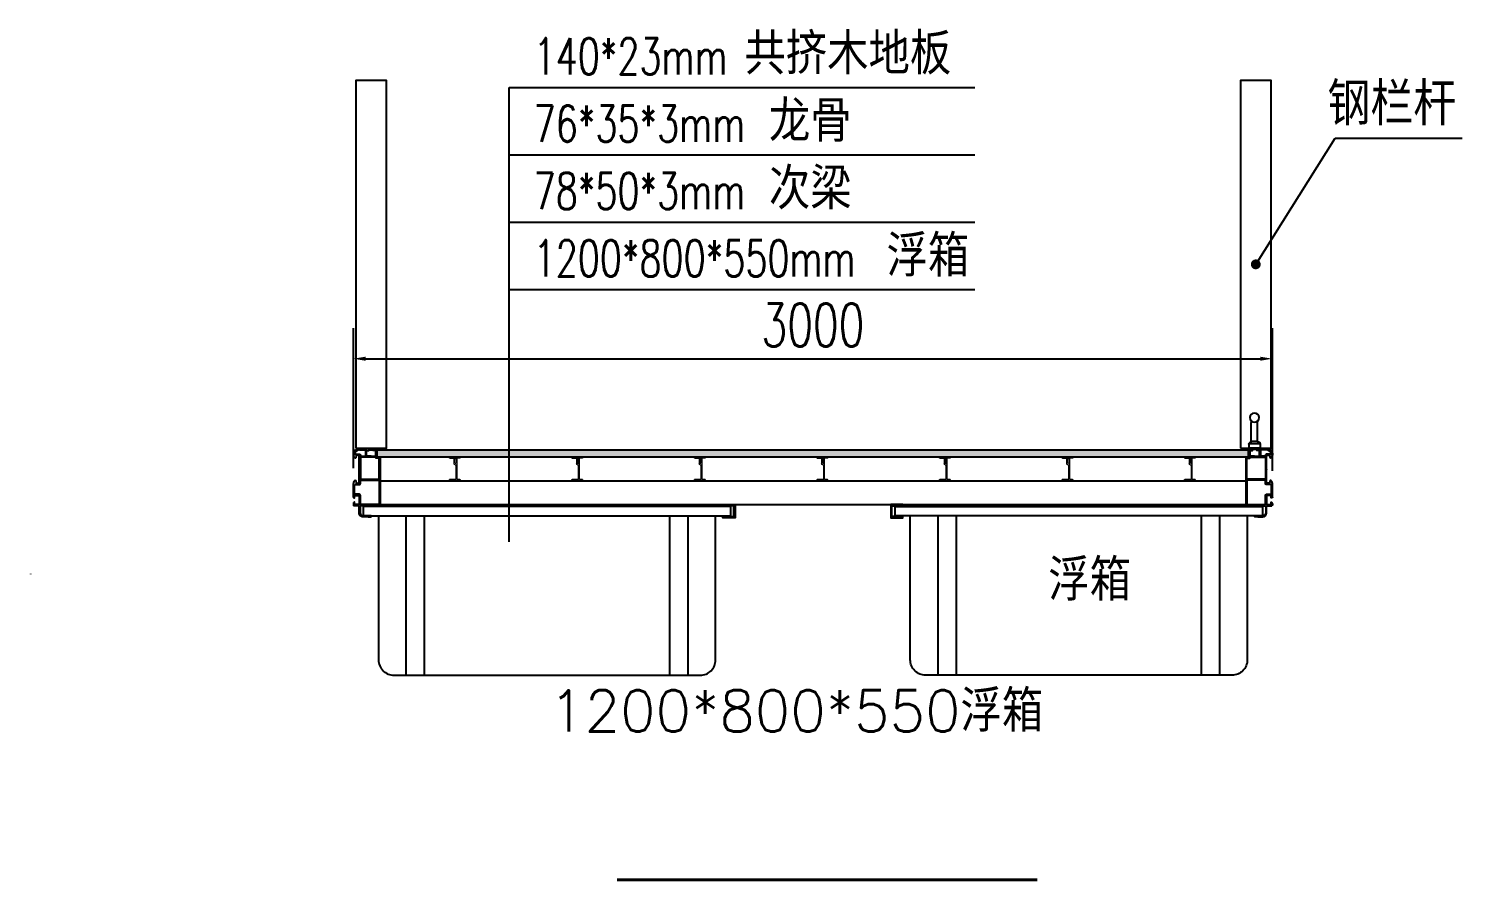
# Model space of a CAD drawing. Extents: x 36536 to 186646, y -14883 to 106449.
# Drawn here: x 161272 to 165951, y 26017 to 28799 of the extents above; entities that cross this region are included whole.
import ezdxf

# ---------------------------------------------------------------- set-up
doc = ezdxf.new("R2010")
doc.units = 0
doc.header["$LTSCALE"] = 1000
doc.header["$MEASUREMENT"] = 0
for name, color, linetype in [('DIM_LEAD', 3, 'Continuous'), ('DIM_SYMB', 3, 'Continuous'), ('PUB_TEXT', 7, 'Continuous'), ('W-_ANTICOLLISION防撞措施', 6, 'Continuous'), ('W-bridge approach引桥', 4, 'Continuous'), ('W-PLASTIC_RAILINGS塑木栏杆', 6, 'Continuous'), ('W-STEEL_KEEL钢龙骨', 5, 'Continuous'), ('W-WOOD_FLOOR木地板', 30, 'Continuous'), ('尺寸', 6, 'Continuous'), ('浮箱U槽', 5, 'Continuous')]:
    doc.layers.add(name, color=color, linetype=linetype)
doc.layers.add('结构', color=52, linetype='Continuous', lineweight=18)
doc.styles.add('_TCH_DIM', font='SIMPLEX.shx', dxfattribs={"width": 0.7, "bigfont": 'hztxt.shx'})
doc.styles.get("Standard").update_dxf_attribs({"font": 'simplex.shx', "width": 0.8, "bigfont": 'hztxt.shx'})
doc.styles.add('STANDARD_T3', font='simplex.shx', dxfattribs={"width": 0.7, "bigfont": 'hztxt.shx'})
doc.dimstyles.new('W&&40', dxfattribs={"dimtxt": 140, "dimasz": 40, "dimexe": 100, "dimexo": 120, "dimgap": 40, "dimtad": 1, "dimdec": 0, "dimzin": 0, "dimdsep": 46, "dimtxsty": 'STANDARD_T3', "dimcen": 0.09, "dimclrd": 1, "dimclre": 1, "dimclrt": 7, "dimazin": 2, "dimtfac": 1, "dimtdec": 0, "dimtix": 1, "dimtmove": 2, "dimatfit": 3, "dimfxl": 100, "dimtolj": 1, "dimtzin": 0, "dimarcsym": 0})

# ---------------------------------------------------------------- blocks, each defined once
blk = doc.blocks.new('0102')
at = {"color": 5, "lineweight": -3}
for p, q in [((-1521474.8, 1202748.6), (-1521474.8, 1203268.6)), ((-1521414.8, 1202748.6), (-1521414.8, 1203268.6)), ((-1520614.8, 1203268.6), (-1520614.8, 1202748.6)), ((-1520554.8, 1203268.6), (-1520554.8, 1202748.6))]:
    blk.add_line(p, q, dxfattribs=at)
at = {"color": 5}
blk.add_lwpolyline([(-1521614.8, 1203298.6), (-1521614.8, 1203268.6), (-1521564.8, 1203268.6), (-1520464.8, 1203268.5), (-1520414.8, 1203268.6), (-1520414.8, 1203298.6)], close=True, dxfattribs=at)
at = {"color": 5, "lineweight": -3}
blk.add_lwpolyline([(-1521564.8, 1203268.6), (-1521564.8, 1202798.6, 0.414214), (-1521514.8, 1202748.6), (-1520514.8, 1202748.6, 0.414214), (-1520464.8, 1202798.6), (-1520464.8, 1203268.6)], format="xyb", dxfattribs=at)
blk = doc.blocks.new('*D534')
at = {"layer": 'Defpoints', "color": 0, "transparency": 16777216}
for p in [(165331.6, 27721.9), (162331.6, 27244.3), (165331.6, 27236.1)]:
    blk.add_point(p, dxfattribs=at)
at = {"layer": 'W-WOOD_FLOOR木地板', "color": 1, "lineweight": -2, "transparency": 16777216}
for p, q in [((162331.6, 27364.3), (162331.6, 27821.9)), ((165331.6, 27356.1), (165331.6, 27821.9)), ((162371.6, 27721.9), (165291.6, 27721.9))]:
    blk.add_line(p, q, dxfattribs=at)
at = {"layer": 'W-WOOD_FLOOR木地板', "color": 1, "transparency": 16777216}
for points in [[(162371.6, 27728.6), (162371.6, 27715.3), (162331.6, 27721.9)], [(165291.6, 27728.6), (165291.6, 27715.3), (165331.6, 27721.9)]]:
    blk.add_solid(points, dxfattribs=at)
at = {"layer": 'W-WOOD_FLOOR木地板', "color": 7, "transparency": 16777216, "insert": (163831.6, 27831.9), "char_height": 140, "attachment_point": 5, "style": 'STANDARD_T3'}
blk.add_mtext('\\A1;3000', dxfattribs=at)
blk = doc.blocks.new('$matou$00000085')
at = {"color": 0, "lineweight": 5}
for p, q in [((-17.5, 36, 0), (-17.5, 37, 0)), ((-4.3, 33.6, 0), (-4.3, 35, 0)), ((-1.2, 13.2, 0), (-3.5, 13.2, 0))]:
    blk.add_line(p, q, dxfattribs=at)
at = {"color": 0, "lineweight": 0, "ltscale": 0.5}
blk.add_arc((-1.5, 17.2, 0), 4.07, 274.7282, 349.8472, dxfattribs=at)
at = {"layer": '结构', "color": 0, "linetype": 'ByBlock', "lineweight": 0, "ltscale": 0.5}
for p, q in [((-7.2, 38, 0), (-16.5, 38, 0)), ((-16.5, 35, 0), (-8.5, 35, 0)), ((-7.5, -34, 0), (-7.5, 34, 0)), ((-4.7, 33.3, 0), (-4.3, 33.6, 0)), ((-4.3, 33.1, 0), (-4.7, 33.3, 0)), ((-4.7, 31.5, 0), (-4.3, 31.7, 0)), ((-4.3, 31.2, 0), (-4.7, 31.5, 0)), ((-4.3, 31, 0), (-4.7, 30.8, 0)), ((-4.7, 30.8, 0), (-4.3, 30.5, 0)), ((-4.3, 29.2, 0), (-4.7, 29, 0)), ((-4.7, 29, 0), (-4.3, 28.7, 0)), ((-4.3, 27.4, 0), (-4.7, 27.2, 0)), ((-4.7, 27.2, 0), (-4.3, 26.9, 0)), ((-4.3, 25.6, 0), (-4.7, 25.4, 0)), ((-4.7, 25.4, 0), (-4.3, 25.1, 0)), ((-4.3, 23.8, 0), (-4.7, 23.6, 0)), ((-4.7, 23.6, 0), (-4.3, 23.3, 0)), ((-4.3, 22, 0), (-4.7, 21.8, 0)), ((-4.7, 21.8, 0), (-4.3, 21.5, 0)), ((-4.3, 20.2, 0), (-4.7, 20, 0)), ((-4.7, 20, 0), (-4.3, 19.7, 0)), ((-4.5, -34, 0), (-4.5, 12.2, 0)), ((-4.3, 31.7, 0), (-4.3, 33.1, 0)), ((-4.3, 31.3, 0), (-4.3, 31, 0)), ((-4.3, 30.5, 0), (-4.3, 29.2, 0)), ((-4.3, 28.7, 0), (-4.3, 27.4, 0)), ((-4.3, 26.9, 0), (-4.3, 25.6, 0)), ((-4.3, 25.1, 0), (-4.3, 23.8, 0)), ((-4.3, 23.3, 0), (-4.3, 22, 0)), ((-4.3, 21.5, 0), (-4.3, 20.2, 0)), ((-4.3, 19.7, 0), (-4.3, 19.2, 0)), ((-0.7, 33.6, 0), (-0.7, 35, 0)), ((-0.3, 33.3, 0), (-0.7, 33.6, 0)), ((-0.7, 33.1, 0), (-0.3, 33.3, 0)), ((-0.7, 31.7, 0), (-0.7, 33.1, 0)), ((-0.3, 31.5, 0), (-0.7, 31.7, 0)), ((-0.7, 31.2, 0), (-0.3, 31.5, 0)), ((-0.7, 29.9, 0), (-0.7, 31.2, 0)), ((-0.3, 29.7, 0), (-0.7, 29.9, 0)), ((-0.7, 29.4, 0), (-0.3, 29.7, 0)), ((-0.7, 28.1, 0), (-0.7, 29.4, 0)), ((-0.3, 27.9, 0), (-0.7, 28.1, 0)), ((-0.7, 27.6, 0), (-0.3, 27.9, 0)), ((-0.7, 26.3, 0), (-0.7, 27.6, 0)), ((-0.3, 26.1, 0), (-0.7, 26.3, 0)), ((-0.7, 25.8, 0), (-0.3, 26.1, 0)), ((-0.7, 24.5, 0), (-0.7, 25.8, 0)), ((-0.3, 24.3, 0), (-0.7, 24.5, 0)), ((-0.7, 24, 0), (-0.3, 24.3, 0)), ((-0.7, 22.7, 0), (-0.7, 24, 0)), ((-0.3, 22.5, 0), (-0.7, 22.7, 0)), ((-0.7, 22.2, 0), (-0.3, 22.5, 0)), ((-0.7, 22.2, 0), (-0.7, 22.2, 0)), ((-0.7, 21, 0), (-0.7, 22.2, 0)), ((-0.3, 20.7, 0), (-0.7, 21, 0)), ((-0.7, 20.5, 0), (-0.3, 20.7, 0)), ((-0.7, 19.2, 0), (-0.7, 20.5, 0)), ((2.2, 38, 0), (16.5, 38, 0)), ((2.5, 34, 0), (2.5, 16.5, 0)), ((16.5, 35, 0), (3.5, 35, 0)), ((17.5, 37, 0), (17.5, 36, 0)), ((-17.5, -37.5, 0), (-17.5, -35.5, 0)), ((-17, -35, 0), (-8.5, -35, 0)), ((17, -38, 0), (-17, -38, 0)), ((-3.5, -35, 0), (17, -35, 0)), ((17.5, -35.5, 0), (17.5, -37.5, 0))]:
    blk.add_line(p, q, dxfattribs=at)
for centre, radius, start, end in [((-16.5, 37, 0), 1, 90, 180), ((-16.5, 36, 0), 1, 180, 270), ((-8.5, 34, 0), 1, 0, 90), ((-7.2, 35, 0), 3, 0, 90.0017), ((-3.5, 12.2, 0), 1, 90, 180), ((-2.5, 19.2, 0), 1.75, 180, 0), ((2.2, 35, 0), 3, 89.9983, 180), ((3.5, 34, 0), 1, 90, 180), ((16.5, 37, 0), 1, 0, 90), ((16.5, 36, 0), 1, 270, 360), ((-17, -35.5, 0), 0.5, 90, 180), ((-17, -37.5, 0), 0.5, 180, 270), ((-8.5, -34, 0), 1, 270, 0), ((-3.5, -34, 0), 1, 180, 270), ((17, -35.5, 0), 0.5, 0, 90), ((17, -37.5, 0), 0.5, 270, 0)]:
    blk.add_arc(centre, radius, start, end, dxfattribs=at)
blk = doc.blocks.new('*U532')
at = {"layer": 'W-STEEL_KEEL钢龙骨', "yscale": -1, "rotation": 180}
blk.add_blockref('$matou$00000085', (0, 0, 0), dxfattribs=at)
blk = doc.blocks.new('*U533')
at = {"layer": '浮箱U槽', "color": 0, "linetype": 'ByBlock', "lineweight": -2, "transparency": 16777216}
for p in [(-2400, 0), (-2000, 0), (-1600, 0), (-1200, 0), (-800, 0), (-400, 0), (0, 0)]:
    blk.add_blockref('*U532', p, dxfattribs=at)
blk = doc.blocks.new('asfdsgfdgh')
at = {"color": 3, "lineweight": -3}
for p, q in [((154131.4, 29950.8), (154129.1, 29950.8)), ((154134.2, 29950.2), (154134.5, 29950.7)), ((154134.7, 29921.2), (154134.7, 29883.6)), ((154135.6, 29950.7), (154135.9, 29950.2)), ((154136.2, 29950.2), (154136.5, 29950.7)), ((154138.2, 29950.2), (154138.5, 29950.7)), ((154151.8, 29950.8), (154146.7, 29950.8)), ((154157.3, 29943.9), (154157.3, 29948.3)), ((154171.4, 29948.3), (154171.4, 29943.9)), ((154182, 29950.8), (154176.9, 29950.8)), ((154182, 29950.8), (154180.2, 29950.8)), ((154182.5, 29950.2), (154182.2, 29950.7)), ((154184.5, 29950.2), (154184.2, 29950.7)), ((154185.1, 29950.7), (154184.8, 29950.2)), ((154197.5, 29925.7), (154184.9, 29925.7)), ((154186.5, 29950.2), (154186.2, 29950.7)), ((154203, 29883.6), (154203, 29926.7)), ((154134.7, 29816.9), (154134.7, 29767.5)), ((154222.1, 29818.1), (154222.1, 29836.9))]:
    blk.add_line(p, q, dxfattribs=at)
for points in [[(154121.7, 29948.3), (154121.7, 29948, 0.414214), (154121.9, 29947.8), (154144.8, 29947.8)], [(154131.4, 29950.8, -0.198912), (154131.6, 29950.7), (154131.9, 29950.2)], [(154132.2, 29950.2), (154132.5, 29950.7, -0.198912), (154132.6, 29950.8), (154133.4, 29950.8, -0.198912), (154133.6, 29950.7), (154133.9, 29950.2)], [(154134.6, 29950.8), (154135.5, 29950.8, -0.198912), (154135.6, 29950.7)], [(154134.7, 29921.2, -0.414214), (154135.7, 29922.2), (154144.8, 29922.2, 0.414214), (154145.8, 29923.2), (154145.8, 29946.8, 0.414214), (154144.8, 29947.8)], [(154136.6, 29950.8), (154137.5, 29950.8, -0.198912), (154137.6, 29950.7), (154137.9, 29950.2)], [(154138.6, 29950.8), (154139.5, 29950.8, -0.198912), (154139.6, 29950.7), (154139.9, 29950.2)], [(154140.2, 29950.2), (154140.5, 29950.7, -0.198912), (154140.6, 29950.8), (154141.5, 29950.8, -0.198912), (154141.6, 29950.7), (154141.9, 29950.2)], [(154142.2, 29950.2), (154142.5, 29950.7, -0.198912), (154142.6, 29950.8), (154143.5, 29950.8, -0.198912), (154143.6, 29950.7), (154143.9, 29950.2)], [(154144.2, 29950.2), (154144.5, 29950.7, -0.198912), (154144.7, 29950.8), (154145.5, 29950.8, -0.198912), (154145.6, 29950.7), (154145.9, 29950.2)], [(154146.2, 29950.2), (154146.5, 29950.7, -0.198912), (154146.7, 29950.8), (154148.5, 29950.8)], [(154163.8, 29925.7), (154150.3, 29925.7, -0.414214), (154149.3, 29926.7), (154149.3, 29942.7, -0.414214), (154150.3, 29943.7), (154157.1, 29943.7)], [(154163.8, 29925.7, -0.198912), (154163.9, 29925.6), (154164.2, 29925.3, 0.414214), (154164.5, 29925.3), (154164.8, 29925.6, -0.198912), (154164.9, 29925.7)], [(154164.9, 29925.7), (154178.4, 29925.7, 0.414214), (154179.4, 29926.7), (154179.4, 29942.7, 0.414214), (154178.4, 29943.7), (154171.6, 29943.7)], [(154184, 29950.8), (154183.2, 29950.8, 0.198912), (154183.1, 29950.7), (154182.8, 29950.2)], [(154202, 29946.8), (154202, 29946.8), (154185.9, 29946.8, 0.414214), (154182.9, 29943.7), (154182.9, 29927.7, 0.414518), (154184.9, 29925.7)], [(154186.2, 29950.7, 0.198912), (154186, 29950.8), (154185.2, 29950.8)], [(154188.5, 29950.2), (154188.2, 29950.7, 0.198912), (154188, 29950.8), (154187.2, 29950.8, 0.198912), (154187.1, 29950.7), (154186.8, 29950.2)], [(154190.5, 29950.2), (154190.2, 29950.7, 0.198912), (154190.1, 29950.8), (154189.2, 29950.8, 0.198912), (154189.1, 29950.7), (154188.8, 29950.2)], [(154192.5, 29950.2), (154192.2, 29950.7, 0.198912), (154192.1, 29950.8), (154191.2, 29950.8, 0.198912), (154191.1, 29950.7), (154190.8, 29950.2)], [(154194.5, 29950.2), (154194.2, 29950.7, 0.198912), (154194.1, 29950.8), (154193.2, 29950.8, 0.198912), (154193.1, 29950.7), (154192.8, 29950.2)], [(154196.5, 29950.2), (154196.2, 29950.7, 0.198912), (154196.1, 29950.8), (154195.2, 29950.8, 0.198912), (154195.1, 29950.7), (154194.8, 29950.2)], [(154197.3, 29950.8, 0.198912), (154197.1, 29950.7), (154196.8, 29950.2)], [(154218, 29931.7), (154218, 29931.7), (154201.5, 29931.7, 0.414214), (154199.5, 29929.7), (154199.5, 29927.7, -0.413909), (154197.5, 29925.7)], [(154202, 29950.8, -0.414214), (154222.1, 29930.7), (154222.1, 29929.1)], [(154205, 29928.7), (154211.9, 29928.7, -0.362489), (154212.9, 29927.9), (154214.3, 29920.5)], [(154134.8, 29883.4), (154135.1, 29883.1, -0.414214), (154135.1, 29882.9), (154134.8, 29882.6, 0.198912), (154134.7, 29882.4), (154134.7, 29882.4), (154134.7, 29818.1)], [(154203, 29883.6, -0.198912), (154202.9, 29883.4), (154202.6, 29883.1, 0.414214), (154202.6, 29882.9), (154202.9, 29882.6, -0.198912), (154203, 29882.4)], [(154215.4, 29846.4, 0.403535), (154214.3, 29845.5), (154212.9, 29838.1, -0.362489), (154211.9, 29837.3), (154205, 29837.3, -0.414214), (154203, 29839.3), (154203, 29882.4)], [(154134.7, 29845.5), (154134.7, 29767.5, -2.414214), (154134.2, 29767), (154122.7, 29767, 0.414214), (154121.7, 29766), (154121.7, 29765, 0.414214), (154122.7, 29764)], [(154134.8, 29817.9), (154135.1, 29817.6, -0.414214), (154135.1, 29817.4), (154134.8, 29817.1)], [(154222.1, 29818.1, -0.198912), (154222, 29817.9), (154221.7, 29817.6, 0.414214), (154221.7, 29817.4), (154222, 29817.1, -0.198912), (154222.1, 29816.9)], [(154122.7, 29764), (154198, 29764, -0.414214), (154200, 29762), (154200, 29739.9, -0.414214), (154191, 29730.9)], [(154191, 29727.9, 0.414214), (154203, 29739.9), (154203, 29762, -0.414214), (154205, 29764), (154220.1, 29764)], [(154218.1, 29789.8), (154218.1, 29796.7, 0.414214), (154217.1, 29797.7), (154204, 29797.7, 0.414214), (154203, 29796.7), (154203, 29783.2, -0.198912), (154202.9, 29783.1), (154202.6, 29782.7, 0.414214), (154202.6, 29782.5), (154202.9, 29782.2, -0.198912), (154203, 29782), (154203, 29768.6, 0.414214), (154204, 29767.5), (154217.1, 29767.5, 0.414214), (154218.1, 29768.6), (154218.1, 29775.4)], [(154222.1, 29792.1, -0.414214), (154219.6, 29789.6), (154218.3, 29789.6, -0.414214), (154218.1, 29789.8)], [(154218.1, 29775.4, -0.414214), (154218.3, 29775.6), (154219.6, 29775.6)], [(154222.1, 29770.1), (154222.1, 29766, -0.414214), (154220.1, 29764)], [(154174.3, 29728), (154174, 29728.3, 0.414214), (154173.7, 29728.3), (154173.4, 29728, -0.198912), (154173.3, 29727.9), (154164.9, 29727.9, -0.414214), (154163.8, 29728.9), (154163.8, 29729.9, -0.414214), (154164.9, 29730.9), (154191, 29730.9)], [(154174.3, 29728, 0.198912), (154174.5, 29727.9), (154191, 29727.9)]]:
    blk.add_lwpolyline(points, format="xyb", dxfattribs=at)
for points in [[(154146.3, 29918.6, 0.356394), (154149.2, 29921, -0.356394), (154151.2, 29922.7), (154196.5, 29922.7, -0.414214), (154199.5, 29919.6), (154199.5, 29852.4, -0.414214), (154197.5, 29850.4), (154141.3, 29850.4, -0.414214), (154138.2, 29853.4), (154138.2, 29915.6, -0.414214), (154141.3, 29918.6)], [(154138.2, 29770.6, 0.414214), (154141.3, 29767.5), (154196.5, 29767.5, 0.414214), (154199.5, 29770.6), (154199.5, 29798.2, -0.414214), (154202.5, 29801.2), (154215.5, 29801.2, 0.414214), (154218.6, 29804.2), (154218.6, 29829.8, 0.414214), (154215.5, 29832.8), (154202.5, 29832.8, -0.414214), (154199.5, 29835.8), (154199.5, 29845.4, 0.414214), (154197.5, 29847.4), (154141.3, 29847.4, 0.414214), (154138.2, 29844.3)]]:
    blk.add_lwpolyline(points, format="xyb", close=True, dxfattribs=at)
for points in [[(154202, 29950.8), (154197.3, 29950.8), (154199.6, 29950.8)], [(154222.1, 29792.1), (154222.1, 29802.6), (154222.1, 29816.9)]]:
    blk.add_lwpolyline(points, dxfattribs=at)
for centre, radius, start, end in [((154129.6, 29937), 13.8, 87.6185, 125.1606), ((154132, 29950.4), 0.201, 225, 315), ((154134, 29950.4), 0.201, 225, 315), ((154134.6, 29950.6), 0.201, 90, 135), ((154136, 29950.4), 0.201, 225, 315), ((154136.6, 29950.6), 0.201, 90, 135), ((154138, 29950.4), 0.201, 225, 315), ((154138.6, 29950.6), 0.201, 90, 135), ((154140.1, 29950.4), 0.201, 225, 315), ((154142.1, 29950.4), 0.201, 225, 315), ((154144.1, 29950.4), 0.201, 225, 315), ((154146.1, 29950.4), 0.201, 225, 315), ((154152.1, 29944.2), 6.62, 38.3047, 92.8074), ((154157.1, 29943.9), 0.201, 270, 360), ((154176.6, 29944.2), 6.62, 87.1926, 141.6953), ((154171.6, 29943.9), 0.201, 179.7259, 270), ((154182, 29950.6), 0.201, 45, 90), ((154182.6, 29950.4), 0.201, 225, 315), ((154184, 29950.6), 0.201, 45, 90), ((154184.6, 29950.4), 0.201, 225, 315), ((154185.2, 29950.6), 0.201, 90, 135), ((154186.6, 29950.4), 0.201, 225, 315), ((154188.6, 29950.4), 0.201, 225, 315), ((154190.6, 29950.4), 0.201, 225, 315), ((154192.7, 29950.4), 0.201, 225, 315), ((154194.7, 29950.4), 0.201, 225, 315), ((154196.7, 29950.4), 0.201, 225, 315), ((154202, 29930.7), 16, 3.5528, 90.1834), ((154205, 29926.7), 2.01, 90, 180), ((154215.2, 29920.6), 1, 190.3, 270), ((154212.2, 29929), 9.88, 288.0139, 0.2906), ((154134.9, 29883.6), 0.201, 180, 225), ((154134.9, 29818.1), 0.201, 180, 225), ((154134.9, 29816.9), 0.201, 135, 180), ((154212, 29836.9), 10.1, 0.2945, 69.9578), ((154215.5, 29770.4), 6.62, 357.1926, 51.6953)]:
    blk.add_arc(centre, radius, start, end, dxfattribs=at)
blk = doc.blocks.new('A$C47c33f2f')
at = {"color": 4}
for p, q in [((12.5, 26), (12.5, 88)), ((33.5, 25.6), (33.5, 88)), ((0, 0), (46, 0)), ((43.5, 2.5), (2.5, 2.5)), ((2.5, 2.5), (2.5, 2.5)), ((4.5, 18), (4.5, 4.5)), ((4.5, 18), (41.5, 18)), ((4.5, 4.5), (41.5, 4.5)), ((12.5, 26), (31.5, 26)), ((41.5, 16), (41.5, 4.5))]:
    blk.add_line(p, q, dxfattribs=at)
blk.add_circle((23, 104), 15, dxfattribs=at)
for centre, radius, start, end in [((-4.8, 87.6), 17.3, 1.4825, 29.9307), ((50.8, 87.6), 17.3, 150.0693, 178.5175), ((2.5, 0), 2.5, 90, 180), ((2.5, 4.5), 2, 270, 0), ((12.5, 18), 8, 90, 180), ((31.5, 16), 10, 0, 90), ((43.5, 4.5), 2, 180, 270), ((43.5, 0), 2.5, 0, 90)]:
    blk.add_arc(centre, radius, start, end, dxfattribs=at)
at = {"layer": '尺寸'}
for p, q in [((0, 0), (0, 0)), ((0.5, 0), (0.5, 0)), ((43.5, 2.5), (43.5, 2.5)), ((45.5, 0), (45.5, 0))]:
    blk.add_line(p, q, dxfattribs=at)

msp = doc.modelspace()

# ---------------------------------------------------------------- hatches: boundary and pattern name
at = {"layer": 'W-WOOD_FLOOR木地板'}
h = msp.add_hatch(dxfattribs=at)
h.set_pattern_fill('木纹01', color=256, scale=50)
h.set_pattern_definition([(360, (-186808.32, 202261.2), (200, 200), [10, -190]), (360, (-186948.32, 202281.2), (200, 200), [20, -180]), (360, (-186818.32, 202291.2), (200, 200), [10, -190]), (360, (-186938.32, 202311.2), (200, 200), [10, -190]), (360, (-186818.32, 202321.2), (200, 200), [10, -190]), (360, (-186928.32, 202331.2), (200, 200), [10, -190]), (360, (-186818.32, 202341.2), (200, 200), [10, -190]), (360, (-186928.32, 202361.2), (200, 200), [10, -110, 10, -70]), (360, (-186928.32, 202381.2), (200, 200), [20, -100, 10, -70]), (360, (-186938.32, 202411.2), (200, 200), [10, -30, 10, -80, 10, -60]), (360, (-186948.32, 202431.2), (200, 200), [10, -40, 20, -130]), (360, (-186818.32, 202441.2), (200, 200), [10, -190]), (360, (-186948.32, 202451.2), (200, 200), [10, -50, 10, -130]), (45, (-186968.32, 202261.21), (5e-14, 200), [28.2842, -254.55851]), (45, (-186798.32, 202261.21), (5e-14, 200), [56.56854, -226.27417]), (45, (-186798.32, 202361.21), (5e-14, 200), [14.142, -268.70071]), (45, (-186968.32, 202381.21), (5e-14, 200), [42.4264, -240.41631]), (45, (-186798.32, 202381.21), (5e-14, 200), [70.71068, -212.13203]), (45, (-186798.32, 202411.21), (5e-14, 200), [42.4264, -240.41631]), (315, (-186838.32, 202431.21), (200, -9e-14), [14.142, -268.70071]), (315, (-186908.32, 202271.21), (200, -9e-14), [28.2842, -254.55851]), (315, (-186898.32, 202351.21), (200, -9e-14), [28.2842, -254.55851]), (315, (-186838.32, 202311.21), (200, -9e-14), [28.2842, -254.55851]), (315, (-186848.32, 202391.21), (200, -9e-14), [28.2842, -254.55851]), (315, (-186838.32, 202411.21), (200, -9e-14), [42.4264, -240.41631]), (315, (-186888.32, 202291.21), (200, -9e-14), [42.4264, -240.41631]), (315, (-186858.32, 202301.21), (200, -9e-14), [42.4264, -240.41631]), (315, (-186888.32, 202371.21), (200, -9e-14), [42.4264, -240.41631]), (315, (-186868.32, 202381.21), (200, -9e-14), [42.4264, -240.41631]), (26.56505, (-186958.32, 202301.21), (200, 8e-08), [22.36068, -424.85292]), (26.56505, (-186808.32, 202291.21), (200, 8e-08), [89.44272, -357.77088]), (26.56505, (-186808.32, 202321.21), (200, 8e-08), [89.44272, -357.77088]), (26.56505, (-186808.32, 202341.21), (200, 8e-08), [89.4428, -134, 44.722, -179.048795]), (26.56505, (-186788.32, 202371.21), (200, 8e-08), [22.36068, -424.85292]), (26.56505, (-186968.32, 202441.21), (200, 8e-08), [22.36068, -424.85292]), (26.56505, (-186808.32, 202441.21), (200, 8e-08), [44.72136, -402.49224]), (333.43495, (-186858.32, 202261.21), (200, -8e-08), [44.72136, -402.49224]), (333.43495, (-186928.32, 202311.21), (200, -8e-08), [44.72136, -402.49224]), (333.43495, (-186928.32, 202281.21), (200, -8e-08), [22.36068, -424.85224]), (333.43495, (-186918.32, 202331.21), (200, -8e-08), [67.08204, -380.13156]), (333.43495, (-186878.32, 202331.21), (200, -8e-08), [44.72136, -402.49224]), (333.43495, (-186858.32, 202341.21), (200, -8e-08), [44.72136, -402.49224]), (333.43495, (-186918.32, 202361.21), (200, -8e-08), [22.36068, -424.85224]), (333.43495, (-186908.32, 202381.21), (200, -8e-08), [22.36068, -424.85224]), (333.43495, (-186828.32, 202421.21), (200, -8e-08), [22.36068, -424.85224]), (333.43495, (-186838.32, 202351.21), (200, -8e-08), [22.36068, -424.85224]), (333.43495, (-186928.32, 202411.21), (200, -8e-08), [67.08204, -380.13156]), (333.43495, (-186938.32, 202431.21), (200, -8e-08), [44.72136, -402.49224]), (333.43495, (-186828.32, 202371.21), (200, -8e-08), [22.36, -201.24, 22.36, -201.253595]), (333.43495, (-186888.32, 202411.21), (200, -8e-08), [44.72136, -402.49224]), (333.43495, (-186878.32, 202431.21), (200, -8e-08), [44.72136, -402.49224]), (333.43495, (-186938.32, 202451.21), (200, -8e-08), [44.72136, -402.49224]), (333.43495, (-186878.32, 202451.21), (200, -8e-08), [44.72136, -402.49224])])
h.paths.add_polyline_path([(162408.8, 27424.5), (162408.8, 27400.5), (165252.5, 27400.5), (165252.5, 27424.5)])

# ---------------------------------------------------------------- linework, layer by layer
at = {"color": 3, "lineweight": -3}
for p, q in [((162367.2, 27428.6), (162367.5, 27429)), ((162368.6, 27429), (162368.9, 27428.6)), ((162369.2, 27428.6), (162369.5, 27429)), ((162371.2, 27428.6), (162371.5, 27429)), ((162371.6, 27429.1), (162376.7, 27429.1)), ((162371.6, 27429.1), (162373.4, 27429.1)), ((162382.3, 27426.6), (162382.3, 27422.3)), ((162396.3, 27422.3), (162396.3, 27426.6)), ((162401.8, 27429.1), (162407, 27429.1)), ((162415.5, 27428.6), (162415.2, 27429)), ((162417.5, 27428.6), (162417.2, 27429)), ((162418, 27429), (162417.7, 27428.6)), ((162419.5, 27428.6), (162419.2, 27429)), ((162422.2, 27429.1), (162424.6, 27429.1)), ((162350.6, 27361.9), (162350.6, 27405)), ((162356.2, 27404), (162368.7, 27404)), ((162418.9, 27399.5), (162418.9, 27361.9)), ((162331.6, 27296.4), (162331.6, 27315.2)), ((162418.9, 27295.2), (162418.9, 27245.9))]:
    msp.add_line(p, q, dxfattribs=at)
at = {"color": 0}
msp.add_line((162382.3, 27424.4), (162396.3, 27424.4), dxfattribs=at)
at = {"color": 1, "lineweight": -3}
for p, q in [((162418.9, 27323.9), (165244.2, 27323.9)), ((162417.8, 27245.9), (165243.1, 27245.9))]:
    msp.add_line(p, q, dxfattribs=at)
at = {"color": 3, "lineweight": -3}
for points in [[(162351.6, 27429.1, 0.414214), (162331.6, 27409), (162331.6, 27407.4)], [(162351.6, 27425.1), (162351.6, 27425.1), (162367.7, 27425.1, -0.414214), (162370.7, 27422.1), (162370.7, 27406, -0.414518), (162368.7, 27404)], [(162356.4, 27429.1, -0.198912), (162356.5, 27429), (162356.8, 27428.6)], [(162357.1, 27428.6), (162357.4, 27429, -0.198912), (162357.6, 27429.1), (162358.4, 27429.1, -0.198912), (162358.5, 27429), (162358.8, 27428.6)], [(162359.1, 27428.6), (162359.4, 27429, -0.198912), (162359.6, 27429.1), (162360.4, 27429.1, -0.198912), (162360.5, 27429), (162360.8, 27428.6)], [(162361.1, 27428.6), (162361.4, 27429, -0.198912), (162361.6, 27429.1), (162362.4, 27429.1, -0.198912), (162362.6, 27429), (162362.9, 27428.6)], [(162363.1, 27428.6), (162363.4, 27429, -0.198912), (162363.6, 27429.1), (162364.4, 27429.1, -0.198912), (162364.6, 27429), (162364.9, 27428.6)], [(162365.1, 27428.6), (162365.4, 27429, -0.198912), (162365.6, 27429.1), (162366.4, 27429.1, -0.198912), (162366.6, 27429), (162366.9, 27428.6)], [(162367.5, 27429, -0.198912), (162367.6, 27429.1), (162368.4, 27429.1)], [(162369.6, 27429.1), (162370.4, 27429.1, -0.198912), (162370.6, 27429), (162370.9, 27428.6)], [(162407.4, 27428.6), (162407.1, 27429, 0.198912), (162407, 27429.1), (162405.1, 27429.1)], [(162409.4, 27428.6), (162409.1, 27429, 0.198912), (162409, 27429.1), (162408.1, 27429.1, 0.198912), (162408, 27429), (162407.7, 27428.6)], [(162418.9, 27399.5, 0.414214), (162417.9, 27400.5), (162408.9, 27400.5, -0.414214), (162407.9, 27401.5), (162407.9, 27425.1, -0.414214), (162408.9, 27426.1)], [(162432, 27426.6), (162432, 27426.3, -0.414214), (162431.8, 27426.1), (162408.9, 27426.1)], [(162411.4, 27428.6), (162411.1, 27429, 0.198912), (162411, 27429.1), (162410.2, 27429.1, 0.198912), (162410, 27429), (162409.7, 27428.6)], [(162413.4, 27428.6), (162413.1, 27429, 0.198912), (162413, 27429.1), (162412.2, 27429.1, 0.198912), (162412, 27429), (162411.7, 27428.6)], [(162415, 27429.1), (162414.2, 27429.1, 0.198912), (162414, 27429), (162413.7, 27428.6)], [(162417, 27429.1), (162416.2, 27429.1, 0.198912), (162416, 27429), (162415.7, 27428.6)], [(162419, 27429.1), (162418.2, 27429.1, 0.198912), (162418, 27429)], [(162421.5, 27428.6), (162421.2, 27429, 0.198912), (162421, 27429.1), (162420.2, 27429.1, 0.198912), (162420.1, 27429), (162419.8, 27428.6)], [(162422.2, 27429.1, 0.198912), (162422.1, 27429), (162421.8, 27428.6)], [(162335.6, 27410.1), (162335.6, 27410.1), (162352.1, 27410.1, -0.414214), (162354.2, 27408), (162354.2, 27406, 0.413909), (162356.2, 27404)], [(162348.6, 27407), (162341.7, 27407, 0.362489), (162340.7, 27406.2), (162339.4, 27398.8)], [(162388.7, 27404), (162375.2, 27404, -0.414214), (162374.2, 27405), (162374.2, 27421.1, -0.414214), (162375.2, 27422.1), (162382.1, 27422.1)], [(162389.9, 27404, 0.198912), (162389.7, 27403.9), (162389.4, 27403.6, -0.414214), (162389.2, 27403.6), (162388.9, 27403.9, 0.198912), (162388.7, 27404)], [(162389.9, 27404), (162403.4, 27404, 0.414214), (162404.4, 27405), (162404.4, 27421.1, 0.414214), (162403.4, 27422.1), (162396.5, 27422.1)], [(162338.2, 27324.7, -0.403535), (162339.4, 27323.9), (162340.7, 27316.5, 0.362489), (162341.7, 27315.6), (162348.6, 27315.6, 0.414214), (162350.6, 27317.6), (162350.6, 27360.7)], [(162350.6, 27361.9, 0.198912), (162350.7, 27361.8), (162351, 27361.5, -0.414214), (162351, 27361.2), (162350.7, 27360.9, 0.198912), (162350.6, 27360.7)], [(162418.9, 27361.8), (162418.6, 27361.5, 0.414214), (162418.6, 27361.2), (162418.9, 27360.9, -0.198912), (162418.9, 27360.7), (162418.9, 27360.7), (162418.9, 27296.4)], [(162331.6, 27296.4, 0.198912), (162331.6, 27296.3), (162331.9, 27296, -0.414214), (162331.9, 27295.7), (162331.6, 27295.4, 0.198912), (162331.6, 27295.2)], [(162418.9, 27323.9), (162418.9, 27245.9, 2.414214), (162419.4, 27245.4), (162431, 27245.4, -0.414214), (162432, 27244.4), (162432, 27243.4, -0.414214), (162431, 27242.4)], [(162418.9, 27296.3), (162418.6, 27296, 0.414214), (162418.6, 27295.7), (162418.9, 27295.4)], [(162331.6, 27270.5, 0.414214), (162334.1, 27268), (162335.4, 27268, 0.414214), (162335.6, 27268.2)], [(162331.6, 27248.4), (162331.6, 27244.4, 0.414214), (162333.6, 27242.4)], [(162362.7, 27206.2, -0.414214), (162350.6, 27218.3), (162350.6, 27240.3, 0.414214), (162348.6, 27242.4), (162333.6, 27242.4)], [(162335.6, 27253.7, 0.414214), (162335.4, 27253.9), (162334.1, 27253.9)], [(162335.6, 27268.2), (162335.6, 27275, -0.414214), (162336.6, 27276), (162349.6, 27276, -0.414214), (162350.6, 27275), (162350.6, 27261.5, 0.198912), (162350.7, 27261.4), (162351, 27261.1, -0.414214), (162351, 27260.8), (162350.7, 27260.5, 0.198912), (162350.6, 27260.3), (162350.6, 27246.9, -0.414214), (162349.6, 27245.9), (162336.6, 27245.9, -0.414214), (162335.6, 27246.9), (162335.6, 27253.7)], [(162431, 27242.4), (162355.7, 27242.4, 0.414214), (162353.7, 27240.3), (162353.7, 27218.3, 0.414214), (162362.7, 27209.2)], [(162379.3, 27206.3), (162379.6, 27206.6, -0.414214), (162379.9, 27206.6), (162380.2, 27206.3, 0.198912), (162380.3, 27206.2), (162388.8, 27206.2, 0.414214), (162389.8, 27207.2), (162389.8, 27208.2, 0.414214), (162388.8, 27209.2), (162362.7, 27209.2)], [(162379.3, 27206.3, -0.198912), (162379.2, 27206.2), (162362.7, 27206.2)]]:
    msp.add_lwpolyline(points, format="xyb", dxfattribs=at)
for points in [[(162351.6, 27429.1), (162356.4, 27429.1), (162354, 27429.1)], [(162331.6, 27270.5), (162331.6, 27280.9), (162331.6, 27295.2)]]:
    msp.add_lwpolyline(points, dxfattribs=at)
for points in [[(162407.4, 27397, -0.356394), (162404.4, 27399.4, 0.356394), (162402.4, 27401), (162357.2, 27401, 0.414214), (162354.2, 27398), (162354.2, 27330.7, 0.414214), (162356.2, 27328.7), (162412.4, 27328.7, 0.414214), (162415.4, 27331.7), (162415.4, 27393.9, 0.414214), (162412.4, 27397)], [(162415.4, 27248.9, -0.414214), (162412.4, 27245.9), (162357.2, 27245.9, -0.414214), (162354.2, 27248.9), (162354.2, 27276.5, 0.414214), (162351.1, 27279.5), (162338.1, 27279.5, -0.414214), (162335.1, 27282.5), (162335.1, 27308.1, -0.414214), (162338.1, 27311.1), (162351.1, 27311.1, 0.414214), (162354.2, 27314.1), (162354.2, 27323.7, -0.414214), (162356.2, 27325.7), (162412.4, 27325.7, -0.414214), (162415.4, 27322.7)]]:
    msp.add_lwpolyline(points, format="xyb", close=True, dxfattribs=at)
at = {"color": 4}
for points in [[(163577.7, 27245.9), (163577.7, 27202.9), (163537.7, 27202.9), (163537.7, 27206.9), (163573.7, 27206.9), (163573.7, 27241.9), (163537.7, 27241.9), (163537.7, 27245.9)], [(164085.5, 27245.9), (164085.5, 27202.9), (164125.5, 27202.9), (164125.5, 27206.9), (164089.5, 27206.9), (164089.5, 27241.9), (164125.5, 27241.9), (164125.5, 27245.9)]]:
    msp.add_lwpolyline(points, close=True, dxfattribs=at)
at = {"color": 3, "lineweight": -3}
for centre, radius, start, end in [((162351.6, 27409.1), 16, 89.8166, 176.4472), ((162357, 27428.7), 0.201, 225, 315), ((162359, 27428.7), 0.201, 225, 315), ((162361, 27428.7), 0.201, 225, 315), ((162363, 27428.7), 0.201, 225, 315), ((162365, 27428.7), 0.201, 225, 315), ((162367, 27428.7), 0.201, 225, 315), ((162368.4, 27428.9), 0.201, 45, 90), ((162369, 27428.7), 0.201, 225, 315), ((162369.6, 27428.9), 0.201, 90, 135), ((162371, 27428.7), 0.201, 225, 315), ((162371.6, 27428.9), 0.201, 90, 135), ((162377.1, 27422.5), 6.62, 38.3047, 92.8074), ((162401.5, 27422.5), 6.62, 87.1926, 141.6953), ((162407.6, 27428.7), 0.201, 225, 315), ((162409.6, 27428.7), 0.201, 225, 315), ((162411.6, 27428.7), 0.201, 225, 315), ((162413.6, 27428.7), 0.201, 225, 315), ((162415, 27428.9), 0.201, 45, 90), ((162415.6, 27428.7), 0.201, 225, 315), ((162417, 27428.9), 0.201, 45, 90), ((162417.6, 27428.7), 0.201, 225, 315), ((162419, 27428.9), 0.201, 45, 90), ((162419.6, 27428.7), 0.201, 225, 315), ((162421.6, 27428.7), 0.201, 225, 315), ((162424, 27415.3), 13.8, 54.8394, 92.3815), ((162341.5, 27407.4), 9.88, 179.7094, 251.9861), ((162338.4, 27399), 1, 270, 349.7), ((162348.6, 27405), 2.01, 0, 90), ((162382.1, 27422.3), 0.201, 270, 0.2741), ((162396.5, 27422.3), 0.201, 180, 270), ((162418.7, 27361.9), 0.201, 315, 0), ((162341.7, 27315.2), 10.1, 110.0422, 179.7055), ((162418.7, 27296.4), 0.201, 315, 0), ((162418.7, 27295.2), 0.201, 360, 45), ((162338.2, 27248.7), 6.62, 128.3047, 182.8074)]:
    msp.add_arc(centre, radius, start, end, dxfattribs=at)
at = {"color": 1}
msp.add_solid([(161281.4, 27021, 2.3), (161281.4, 27017.7, 2.3), (161271.6, 27019.4, 2.3)], dxfattribs=at)
at = {"layer": 'DIM_LEAD'}
for p, q in [((165277.1, 28029.9, 0), (165536.2, 28441.8, 0)), ((165536.2, 28441.8, 0), (165951.4, 28441.8, 0))]:
    msp.add_line(p, q, dxfattribs=at)
at = {"layer": 'DIM_LEAD', "const_width": 16, "elevation": 0}
msp.add_lwpolyline([(165272.8, 28023.1, 1), (165281.4, 28036.7, 1)], format="xyb", close=True, dxfattribs=at)
at = {"layer": 'DIM_SYMB'}
for p, q in [((162840.1, 27948.1), (162840.1, 28607.5)), ((162840.1, 28607.5), (164359.7, 28607.5)), ((162840.1, 28387.7), (164359.7, 28387.7)), ((162840.1, 28167.9), (164359.7, 28167.9)), ((162840.1, 27124.7), (162840.1, 27948.1)), ((162840.1, 27948.1), (164359.7, 27948.1))]:
    msp.add_line(p, q, dxfattribs=at)
at = {"layer": 'DIM_SYMB', "ltscale": 0.5, "const_width": 10}
msp.add_lwpolyline([(163192.4, 26021.6), (164564.3, 26021.6)], dxfattribs=at)
at = {"layer": 'W-PLASTIC_RAILINGS塑木栏杆', "elevation": 0}
for points in [[(162339.3, 27430.1), (162439.3, 27430.1), (162439.3, 28629.7), (162339.3, 28629.7)], [(165227.1, 27430.1), (165327.1, 27430.1), (165327.1, 28629.7), (165227.1, 28629.7)]]:
    msp.add_lwpolyline(points, close=True, dxfattribs=at)
at = {"layer": 'W-WOOD_FLOOR木地板'}
msp.add_lwpolyline([(162408.8, 27424.5), (165252.5, 27424.5), (165252.5, 27400.5), (162408.8, 27400.5)], close=True, dxfattribs=at)

# ---------------------------------------------------------------- block references
at = {"color": 0}
msp.add_blockref('0102', (1683978.5, -1176059.3), dxfattribs=at)
at = {"color": 0, "xscale": -1}
msp.add_blockref('0102', (-1356315.3, -1176059.3), dxfattribs=at)
at = {"layer": 'W-_ANTICOLLISION防撞措施'}
msp.add_blockref('asfdsgfdgh', (11109.5, -2521.7), dxfattribs=at)
at = {"layer": 'W-bridge approach引桥', "xscale": -1}
msp.add_blockref('A$C47c33f2f', (165295.8, 27425.8), dxfattribs=at)
at = {"layer": '浮箱U槽'}
msp.add_blockref('*U533', (165062.3, 27362.5), dxfattribs=at)

# ---------------------------------------------------------------- texts
at = {"layer": 'PUB_TEXT', "color": 7, "style": '_TCH_DIM'}
for s, height, p in [('共挤木地板', 135.04, (163607.9, 28649.5)), ('钢栏杆', 140, (165511.4, 28483.8, 0)), ('龙骨', 135.04, (163687.9, 28429.7)), ('次梁', 135.04, (163687.9, 28209.9)), ('浮箱', 135.04, (164071.9, 27990.1))]:
    msp.add_text(s, height=height, dxfattribs=at).set_placement(p)
at = {"layer": 'PUB_TEXT', "color": 7, "style": '_TCH_DIM', "width": 0.705882}
for s, p in [('140*23mm', (162919.9, 28649.5)), ('76*35*3mm', (162919.9, 28429.7)), ('78*50*3mm', (162919.9, 28209.9)), ('1200*800*550mm', (162919.9, 27990.1))]:
    msp.add_text(s, height=119, dxfattribs=at).set_placement(p)
at = {"layer": 'PUB_TEXT'}
for s, height, p in [('浮箱', 135.04, (164599.9, 26932.5)), ('1200*800*550浮箱', 135.035, (162970.7, 26505))]:
    msp.add_text(s, height=height, dxfattribs=at).set_placement(p)

# ---------------------------------------------------------------- dimensions: what is measured, and where the dimension line sits
at = {"layer": 'W-WOOD_FLOOR木地板'}
dim = msp.add_linear_dim(base=(165331.6, 27721.9), p1=(162331.6, 27244.3), p2=(165331.6, 27236.1), angle=180, dimstyle='W&&40', dxfattribs=at)
dim.commit()
dim.dimension.update_dxf_attribs({"geometry": '*D534', "text_midpoint": (163831.6, 27831.9)})

doc.saveas('drawing.dxf')
